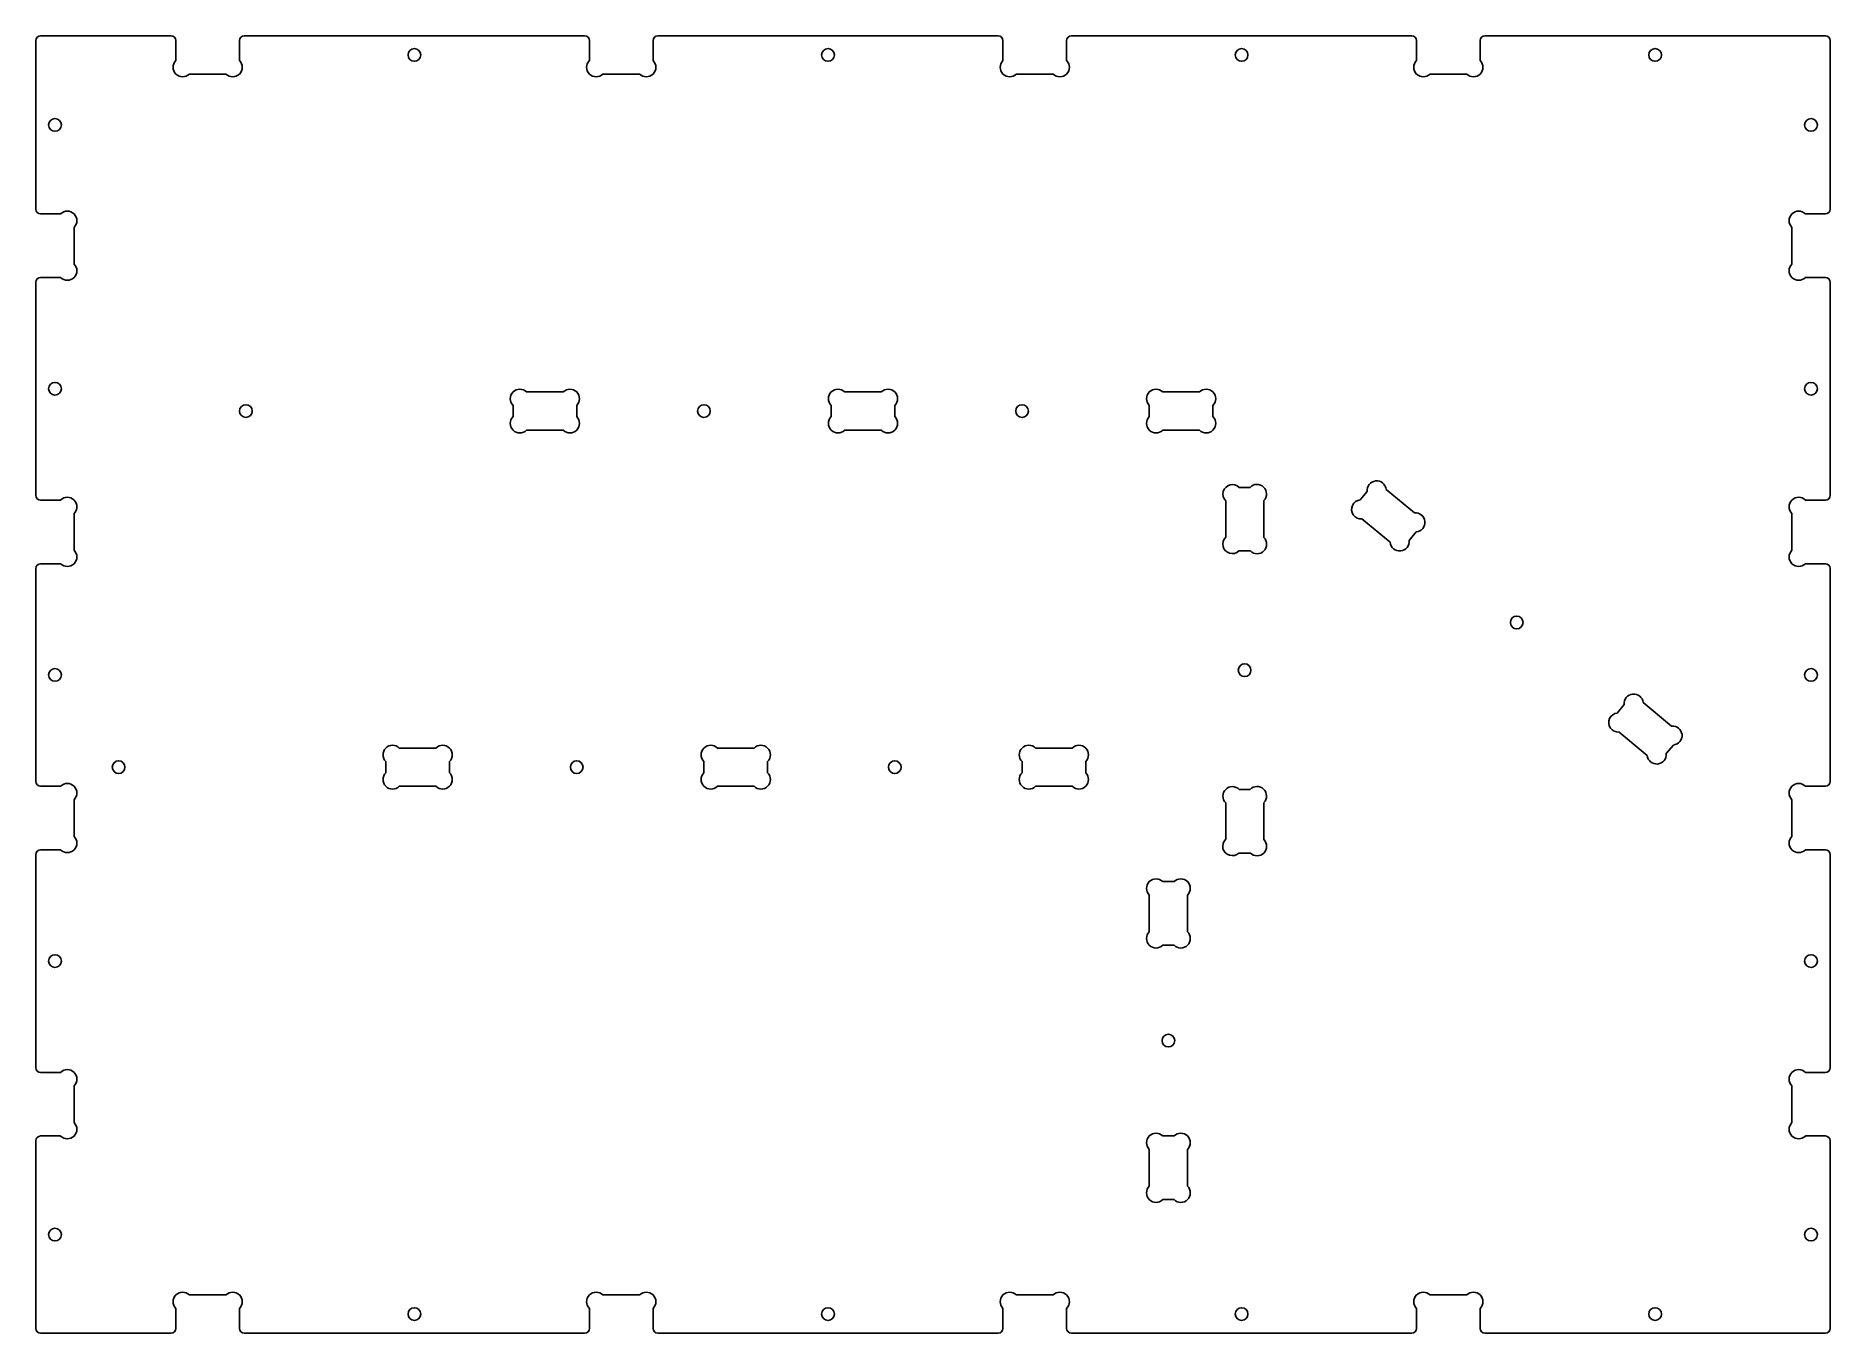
# Model space of a CAD drawing. Header units: millimetres. Extents: x -193 to 371, y -104 to 304.
import ezdxf

# ---------------------------------------------------------------- set-up
doc = ezdxf.new("R2010")
doc.units = ezdxf.units.MM

msp = doc.modelspace()

# ---------------------------------------------------------------- linework, layer by layer
at = {"color": 7, "linetype": 'Continuous', "lineweight": 25}
for p, q in [((-192.68, 249.59), (-192.68, 302.59)), ((-191.18, 304.09), (-150.18, 304.09)), ((-148.68, 302.59), (-148.68, 296.33)), ((-128.68, 296.33), (-128.68, 302.59)), ((-127.18, 304.09), (-20.18, 304.09)), ((-18.68, 302.59), (-18.68, 296.33)), ((1.32, 296.33), (1.32, 302.59)), ((2.82, 304.09), (109.82, 304.09)), ((111.32, 302.59), (111.32, 296.33)), ((131.32, 296.33), (131.32, 302.59)), ((132.82, 304.09), (239.82, 304.09)), ((241.32, 302.59), (241.32, 296.33)), ((261.32, 296.33), (261.32, 302.59)), ((262.82, 304.09), (369.82, 304.09)), ((371.32, 302.59), (371.32, 249.59)), ((-144.44, 292.09), (-132.92, 292.09)), ((-14.44, 292.09), (-2.92, 292.09)), ((115.56, 292.09), (127.08, 292.09)), ((245.56, 292.09), (257.08, 292.09)), ((-184.92, 248.09), (-191.18, 248.09)), ((-180.68, 232.33), (-180.68, 243.85)), ((359.32, 243.85), (359.32, 232.33)), ((369.82, 248.09), (363.56, 248.09)), ((-192.68, 159.59), (-192.68, 226.59)), ((-191.18, 228.09), (-184.92, 228.09)), ((363.56, 228.09), (369.82, 228.09)), ((371.32, 226.59), (371.32, 159.59)), ((-38.44, 192.09), (-26.92, 192.09)), ((61.56, 192.09), (73.08, 192.09)), ((161.56, 192.09), (173.08, 192.09)), ((-42.68, 184.33), (-42.68, 187.85)), ((-22.68, 187.85), (-22.68, 184.33)), ((57.32, 184.33), (57.32, 187.85)), ((77.32, 187.85), (77.32, 184.33)), ((157.32, 184.33), (157.32, 187.85)), ((177.32, 187.85), (177.32, 184.33)), ((-26.92, 180.09), (-38.44, 180.09)), ((73.08, 180.09), (61.56, 180.09)), ((173.08, 180.09), (161.56, 180.09)), ((-184.92, 158.09), (-191.18, 158.09)), ((185.57, 162.09), (188.99, 162.09)), ((193.32, 157.94), (193.32, 146.33)), ((223.61, 158.16), (225.8, 160.79)), ((231.76, 161.47), (240.69, 154.07)), ((369.82, 158.09), (363.56, 158.09)), ((-180.68, 142.33), (-180.68, 153.85)), ((181.32, 146.42), (181.32, 157.86)), ((359.32, 153.85), (359.32, 142.33)), ((233.03, 144.83), (224.16, 152.18)), ((241.24, 148.09), (239, 145.39)), ((189.08, 142.09), (185.48, 142.09)), ((-192.68, 69.59), (-192.68, 136.59)), ((-191.18, 138.09), (-184.92, 138.09)), ((363.56, 138.09), (369.82, 138.09)), ((371.32, 136.59), (371.32, 69.59)), ((304.42, 91.12), (306.61, 93.75)), ((312.57, 94.43), (321.5, 87.02)), ((313.83, 77.79), (304.97, 85.15)), ((-78.44, 80.09), (-66.92, 80.09)), ((21.56, 80.09), (33.08, 80.09)), ((121.56, 80.09), (133.08, 80.09)), ((322.05, 81.05), (319.81, 78.34)), ((-82.68, 72.33), (-82.68, 75.85)), ((-62.68, 75.85), (-62.68, 72.33)), ((17.32, 72.33), (17.32, 75.85)), ((37.32, 75.85), (37.32, 72.33)), ((117.32, 72.33), (117.32, 75.85)), ((137.32, 75.85), (137.32, 72.33)), ((-184.92, 68.09), (-191.18, 68.09)), ((-66.92, 68.09), (-78.44, 68.09)), ((33.08, 68.09), (21.56, 68.09)), ((133.08, 68.09), (121.56, 68.09)), ((369.82, 68.09), (363.56, 68.09)), ((-180.68, 52.33), (-180.68, 63.85)), ((181.32, 51.43), (181.32, 62.86)), ((185.58, 67.09), (189, 67.09)), ((193.32, 62.92), (193.32, 51.33)), ((359.32, 63.85), (359.32, 52.33)), ((-192.68, -20.41), (-192.68, 46.59)), ((-191.18, 48.09), (-184.92, 48.09)), ((189.08, 47.09), (185.46, 47.09)), ((363.56, 48.09), (369.82, 48.09)), ((371.32, 46.59), (371.32, -20.41)), ((157.32, 22.33), (157.32, 33.85)), ((161.56, 38.09), (165.08, 38.09)), ((169.32, 33.85), (169.32, 22.33)), ((165.08, 18.09), (161.56, 18.09)), ((-184.92, -21.91), (-191.18, -21.91)), ((369.82, -21.91), (363.56, -21.91)), ((-180.68, -37.67), (-180.68, -26.15)), ((359.32, -26.15), (359.32, -37.67)), ((-192.68, -102.41), (-192.68, -43.41)), ((-191.18, -41.91), (-184.92, -41.91)), ((161.56, -41.91), (165.08, -41.91)), ((363.56, -41.91), (369.82, -41.91)), ((371.32, -43.41), (371.32, -102.41)), ((157.32, -57.67), (157.32, -46.15)), ((169.32, -46.15), (169.32, -57.67)), ((165.08, -61.91), (161.56, -61.91)), ((-132.92, -91.91), (-144.44, -91.91)), ((-2.92, -91.91), (-14.44, -91.91)), ((127.08, -91.91), (115.56, -91.91)), ((257.08, -91.91), (245.56, -91.91)), ((-148.68, -96.15), (-148.68, -102.41)), ((-128.68, -102.41), (-128.68, -96.15)), ((-18.68, -96.15), (-18.68, -102.41)), ((1.32, -102.41), (1.32, -96.15)), ((111.32, -96.15), (111.32, -102.41)), ((131.32, -102.41), (131.32, -96.15)), ((241.32, -96.15), (241.32, -102.41)), ((261.32, -102.41), (261.32, -96.15)), ((-150.18, -103.91), (-191.18, -103.91)), ((-20.18, -103.91), (-127.18, -103.91)), ((109.82, -103.91), (2.82, -103.91)), ((239.82, -103.91), (132.82, -103.91)), ((369.82, -103.91), (262.82, -103.91))]:
    msp.add_line(p, q, dxfattribs=at)
for centre in [(-73.68, 298.09), (56.32, 298.09), (186.32, 298.09), (316.32, 298.09), (-186.68, 276.09), (365.32, 276.09), (-186.68, 193.09), (365.32, 193.09), (-126.68, 186.09), (17.32, 186.09), (117.32, 186.09), (272.82, 119.59), (-186.68, 103.09), (187.28, 104.59), (365.32, 103.09), (-166.68, 74.09), (-22.68, 74.09), (77.32, 74.09), (-186.68, 13.09), (365.32, 13.09), (163.32, -11.91), (-186.68, -72.91), (365.32, -72.91), (-73.68, -97.91), (56.32, -97.91), (186.32, -97.91), (316.32, -97.91)]:
    msp.add_circle(centre, 2, dxfattribs=at)
for centre, radius, start, end in [((-191.18, 302.59), 1.5, 90, 180), ((-150.18, 302.59), 1.5, 0, 90), ((-127.18, 302.59), 1.5, 90, 180), ((-20.18, 302.59), 1.5, 0, 90), ((2.82, 302.59), 1.5, 90, 180), ((109.82, 302.59), 1.5, 0, 90), ((132.82, 302.59), 1.5, 90, 180), ((239.82, 302.59), 1.5, 0, 90), ((262.82, 302.59), 1.5, 90, 180), ((369.82, 302.59), 1.5, 360, 90), ((-146.56, 294.21), 3, 135, 315), ((-130.8, 294.21), 3, 225, 45), ((-16.56, 294.21), 3, 135, 315), ((-0.8, 294.21), 3, 225, 45), ((113.44, 294.21), 3, 135, 315), ((129.2, 294.21), 3, 225, 45), ((243.44, 294.21), 3, 135, 315), ((259.2, 294.21), 3, 225, 45), ((-191.18, 249.59), 1.5, 180, 270), ((-182.8, 245.97), 3, 315, 135), ((361.44, 245.97), 3, 45, 225), ((369.82, 249.59), 1.5, 270, 360), ((-182.8, 230.21), 3, 225, 45), ((361.44, 230.21), 3, 135, 315), ((-191.18, 226.59), 1.5, 90, 180), ((369.82, 226.59), 1.5, 0, 90), ((-40.56, 189.97), 3, 45, 225), ((-24.8, 189.97), 3, 315, 135), ((59.44, 189.97), 3, 45, 225), ((75.2, 189.97), 3, 315, 135), ((159.44, 189.97), 3, 45, 225), ((175.2, 189.97), 3, 315, 135), ((-40.56, 182.21), 3, 135, 315), ((-24.8, 182.21), 3, 225, 45), ((59.44, 182.21), 3, 135, 315), ((75.2, 182.21), 3, 225, 45), ((159.44, 182.21), 3, 135, 315), ((175.2, 182.21), 3, 225, 45), ((228.78, 161.13), 3, 6.5147, 186.5147), ((-191.18, 159.59), 1.5, 180, 270), ((-182.8, 155.97), 3, 315, 135), ((183.45, 159.97), 3, 44.8701, 224.8701), ((191.15, 160.01), 3, 316.1948, 136.1948), ((223.89, 155.17), 3, 95.3199, 275.3199), ((361.44, 155.97), 3, 45, 225), ((369.82, 159.59), 1.5, 270, 360), ((240.97, 151.08), 3, 275.3199, 95.3199), ((-182.8, 140.21), 3, 225, 45), ((183.4, 144.25), 3, 133.8346, 313.8346), ((191.2, 144.21), 3, 225, 45), ((236.01, 145.11), 3, 185.3199, 5.3199), ((361.44, 140.21), 3, 135, 315), ((-191.18, 136.59), 1.5, 90, 180), ((369.82, 136.59), 1.5, 0, 90), ((309.59, 94.09), 3, 6.5147, 186.5147), ((304.7, 88.13), 3, 95.1908, 275.1908), ((321.78, 84.04), 3, 275.3199, 95.3199), ((-80.56, 77.97), 3, 45, 225), ((-64.8, 77.97), 3, 315, 135), ((19.44, 77.97), 3, 45, 225), ((35.2, 77.97), 3, 315, 135), ((119.44, 77.97), 3, 45, 225), ((135.2, 77.97), 3, 315, 135), ((316.82, 78.07), 3, 185.2635, 5.2635), ((-191.18, 69.59), 1.5, 180, 270), ((-182.8, 65.97), 3, 315, 135), ((-80.56, 70.21), 3, 135, 315), ((-64.8, 70.21), 3, 225, 45), ((19.44, 70.21), 3, 135, 315), ((35.2, 70.21), 3, 225, 45), ((119.44, 70.21), 3, 135, 315), ((135.2, 70.21), 3, 225, 45), ((183.45, 64.97), 3, 44.8189, 224.8189), ((191.16, 65.01), 3, 316.0234, 136.0234), ((361.44, 65.97), 3, 45, 225), ((369.82, 69.59), 1.5, 270, 360), ((-182.8, 50.21), 3, 225, 45), ((183.39, 49.26), 3, 133.6904, 313.6904), ((191.2, 49.21), 3, 225, 45), ((361.44, 50.21), 3, 135, 315), ((-191.18, 46.59), 1.5, 90, 180), ((369.82, 46.59), 1.5, 0, 90), ((159.44, 35.97), 3, 45, 225), ((167.2, 35.97), 3, 315, 135), ((159.44, 20.21), 3, 135, 315), ((167.2, 20.21), 3, 225, 45), ((-191.18, -20.41), 1.5, 180, 270), ((-182.8, -24.03), 3, 315, 135), ((361.44, -24.03), 3, 45, 225), ((369.82, -20.41), 1.5, 270, 360), ((-182.8, -39.79), 3, 225, 45), ((361.44, -39.79), 3, 135, 315), ((-191.18, -43.41), 1.5, 90, 180), ((159.44, -44.03), 3, 45, 225), ((167.2, -44.03), 3, 315, 135), ((369.82, -43.41), 1.5, 0, 90), ((159.44, -59.79), 3, 135, 315), ((167.2, -59.79), 3, 225, 45), ((-146.56, -94.03), 3, 45, 225), ((-130.8, -94.03), 3, 315, 135), ((-16.56, -94.03), 3, 45, 225), ((-0.8, -94.03), 3, 315, 135), ((113.44, -94.03), 3, 45, 225), ((129.2, -94.03), 3, 315, 135), ((243.44, -94.03), 3, 45, 225), ((259.2, -94.03), 3, 315, 135), ((-191.18, -102.41), 1.5, 180, 270), ((-150.18, -102.41), 1.5, 270, 360), ((-127.18, -102.41), 1.5, 180, 270), ((-20.18, -102.41), 1.5, 270, 0), ((2.82, -102.41), 1.5, 180, 270), ((109.82, -102.41), 1.5, 270, 360), ((132.82, -102.41), 1.5, 180, 270), ((239.82, -102.41), 1.5, 270, 360), ((262.82, -102.41), 1.5, 180, 270), ((369.82, -102.41), 1.5, 270, 0)]:
    msp.add_arc(centre, radius, start, end, dxfattribs=at)

doc.saveas('drawing.dxf')
